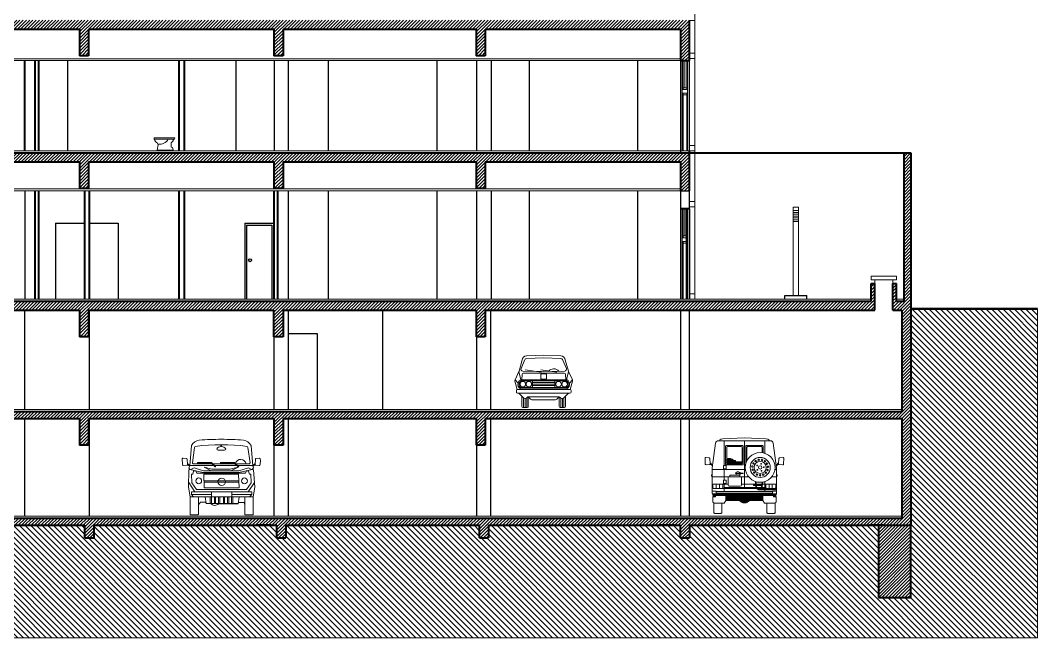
# Model space of a CAD drawing. Extents: x 1018 to 1352, y -109 to 184.
# Drawn here: x 1050.4 to 1078.51, y -106.26 to -89.2 of the extents above; entities that cross this region are included whole.
import ezdxf

# ---------------------------------------------------------------- set-up
doc = ezdxf.new("R2010")
doc.units = 0
doc.header["$LTSCALE"] = 0.5
doc.layers.get('0').update_dxf_attribs({"linetype": 'CONTINUOUS'})
doc.layers.get('Defpoints').update_dxf_attribs({"linetype": 'CONTINUOUS'})
for name, color, linetype, lineweight in [('Carpintería', 55, 'CONTINUOUS', 20), ('Detalles .05', 243, 'CONTINUOUS', 5), ('Detalles 01', 8, 'CONTINUOUS', 9), ('Equipamiento fijo', 31, 'CONTINUOUS', 13), ('Muros corte', 7, 'CONTINUOUS', 40), ('Muros vista', 253, 'CONTINUOUS', 25), ('Pisos', 252, 'CONTINUOUS', 18), ('Punta 01', 6, 'CONTINUOUS', 9), ('Punta 02', 11, 'CONTINUOUS', 20), ('Punta 05', 52, 'CONTINUOUS', 50), ('Tratamiento pisos', 251, 'CONTINUOUS', 9), ('Vehículos', 155, 'CONTINUOUS', 13), ('Vidrios', 147, 'CONTINUOUS', 13)]:
    doc.layers.add(name, color=color, linetype=linetype, lineweight=lineweight)
pattern_1 = [(45, (1205.456305, -121.36263), (-0.04490128, 0.04490128), [])]

# ---------------------------------------------------------------- blocks, each defined once
blk = doc.blocks.new('R12 frente')
for p, q in [((-0.473, 1.434), (0, 1.448)), ((0.473, 1.434), (0, 1.448)), ((-0.681, 1.009), (-0.596, 1.316)), ((-0.517, 1.328), (-0.626, 1.079)), ((0, 1.373), (-0.472, 1.359)), ((0, 1.373), (0.472, 1.359)), ((0.517, 1.328), (0.626, 1.079)), ((0.681, 1.009), (0.596, 1.316)), ((-0.792, 0.769), (-0.684, 0.999)), ((-0.684, 0.999), (-0.632, 0.77)), ((-0.599, 0.922), (-0.608, 0.772)), ((-0.581, 1.01), (0, 1.001)), ((-0.569, 0.95), (0.569, 0.95)), ((-0.07, 0.982), (-0.514, 1.04)), ((0.366, 0.982), (-0.078, 1.04)), ((-0.075, 0.911), (-0.075, 0.808)), ((0.055, 0.931), (-0.055, 0.931)), ((0.581, 1.01), (0, 1.001)), ((0.075, 0.911), (0.075, 0.808)), ((0.599, 0.922), (0.608, 0.772)), ((0.684, 0.999), (0.632, 0.77)), ((0.792, 0.769), (0.684, 0.999)), ((-0.73, 0.5), (-0.795, 0.734)), ((-0.792, 0.769), (-0.708, 0.68)), ((-0.708, 0.68), (-0.711, 0.634)), ((-0.711, 0.631), (-0.71, 0.616)), ((-0.678, 0.677), (-0.68, 0.618)), ((-0.608, 0.772), (0.608, 0.772)), ((-0.608, 0.742), (0.608, 0.742)), ((-0.31, 0.742), (-0.31, 0.552)), ((-0.31, 0.697), (0.31, 0.697)), ((-0.31, 0.652), (0.31, 0.652)), ((-0.31, 0.607), (0.31, 0.607)), ((-0.055, 0.788), (0.055, 0.788)), ((0.31, 0.742), (0.31, 0.552)), ((0.678, 0.677), (0.68, 0.618)), ((0.792, 0.769), (0.708, 0.68)), ((0.708, 0.68), (0.711, 0.634)), ((0.711, 0.631), (0.71, 0.616)), ((0.73, 0.5), (0.795, 0.734)), ((-0.756, 0.47), (-0.756, 0.43)), ((-0.726, 0.5), (0.726, 0.5)), ((-0.726, 0.4), (0.726, 0.4)), ((-0.688, 0.4), (-0.545, 0.264)), ((-0.611, 0.552), (0.611, 0.552)), ((-0.611, 0.522), (0.611, 0.522)), ((-0.605, 0.03), (-0.605, 0.322)), ((-0.477, 0.264), (-0.446, 0.291)), ((-0.426, 0.296), (0.426, 0.296)), ((-0.426, 0.296), (-0.362, 0.233)), ((-0.425, 0.03), (-0.425, 0.296)), ((0.426, 0.296), (0.362, 0.233)), ((0.425, 0.03), (0.425, 0.296)), ((0.688, 0.4), (0.545, 0.264)), ((0.605, 0.03), (0.605, 0.322)), ((0.756, 0.47), (0.756, 0.43)), ((-0.575, 0), (-0.455, 0)), ((-0.56, 0), (-0.56, 0.279)), ((-0.515, 0), (-0.515, 0.251)), ((-0.47, 0), (-0.47, 0.27)), ((-0.327, 0.218), (0.327, 0.218)), ((0.455, 0), (0.575, 0)), ((0.47, 0), (0.47, 0.27)), ((0.515, 0), (0.515, 0.251)), ((0.56, 0), (0.56, 0.279))]:
    blk.add_line(p, q)
for centre in [(-0.577, 0.647), (-0.41, 0.647), (0.41, 0.647), (0.577, 0.647)]:
    blk.add_circle(centre, 0.077)
for centre, radius, start, end in [((-0.466, 1.304), 0.13, 92.8174, 174.9436), ((0.466, 1.304), 0.13, 5.0564, 87.1826), ((-0.47, 1.309), 0.05, 91.6377, 157.7643), ((0.47, 1.309), 0.05, 22.2357, 88.3623), ((-0.729, 1.02), 0.05, 334.8135, 347.913), ((-0.58, 1.06), 0.05, 157.7643, 269.0526), ((-0.569, 0.92), 0.03, 90, 176.6166), ((-0.055, 0.911), 0.02, 90, 180), ((0.055, 0.911), 0.02, 0, 90), ((0.277, 0.892), 0.18, 39.6437, 142.2511), ((0.569, 0.92), 0.03, 3.3834, 90), ((0.58, 1.06), 0.05, 270.9474, 22.2357), ((0.729, 1.02), 0.05, 192.087, 205.1865), ((-0.747, 0.748), 0.05, 154.8135, 195.5143), ((-0.611, 0.622), 0.1, 183.5674, 270), ((-0.608, 0.672), 0.1, 90, 175.8599), ((-0.611, 0.622), 0.07, 183.5674, 270), ((-0.608, 0.672), 0.07, 90, 175.8599), ((-0.055, 0.808), 0.02, 180, 270), ((0.055, 0.808), 0.02, 270, 0), ((0.608, 0.672), 0.1, 4.1401, 90), ((0.608, 0.672), 0.07, 4.1401, 90), ((0.611, 0.622), 0.07, 270, 356.4326), ((0.611, 0.622), 0.1, 270, 356.4326), ((0.747, 0.748), 0.05, 344.4857, 25.1865), ((-0.726, 0.47), 0.03, 90, 180), ((-0.726, 0.43), 0.03, 180, 270), ((-0.426, 0.246), 0.05, 90, 147.246), ((-0.433, 0.276), 0.02, 90, 132.297), ((0.426, 0.246), 0.05, 32.754, 90), ((0.726, 0.47), 0.03, 0, 90), ((0.726, 0.43), 0.03, 270, 0), ((-0.575, 0.03), 0.03, 180, 270), ((-0.51, 0.301), 0.05, 226.5261, 327.246), ((-0.455, 0.03), 0.03, 270, 0), ((-0.327, 0.268), 0.05, 225.0311, 270), ((0.327, 0.268), 0.05, 270, 314.9689), ((0.455, 0.03), 0.03, 180, 270), ((0.51, 0.301), 0.05, 212.754, 313.4739), ((0.575, 0.03), 0.03, 270, 0)]:
    blk.add_arc(centre, radius, start, end)
blk = doc.blocks.new('*X118')
at = {"color": 0}
for p, q in [((0.341, 0.358), (0.475, 0.493)), ((0.341, 0.376), (0.457, 0.493)), ((0.341, 0.394), (0.44, 0.493)), ((0.341, 0.411), (0.422, 0.493)), ((0.341, 0.429), (0.404, 0.493)), ((0.341, 0.447), (0.387, 0.493)), ((0.341, 0.464), (0.369, 0.493)), ((0.341, 0.482), (0.351, 0.493)), ((0.356, 0.356), (0.493, 0.493)), ((0.374, 0.356), (0.51, 0.493)), ((0.392, 0.356), (0.528, 0.493)), ((0.409, 0.356), (0.546, 0.493)), ((0.427, 0.356), (0.563, 0.493)), ((0.445, 0.356), (0.581, 0.493)), ((0.462, 0.356), (0.599, 0.493)), ((0.48, 0.356), (0.616, 0.493)), ((0.498, 0.356), (0.634, 0.493)), ((0.515, 0.356), (0.652, 0.493)), ((0.533, 0.356), (0.669, 0.493)), ((0.551, 0.356), (0.687, 0.493)), ((0.568, 0.356), (0.705, 0.493)), ((0.586, 0.356), (0.722, 0.493)), ((0.604, 0.356), (0.74, 0.493)), ((0.621, 0.356), (0.758, 0.493)), ((0.639, 0.356), (0.775, 0.493)), ((0.657, 0.356), (0.793, 0.493)), ((0.675, 0.356), (0.811, 0.493)), ((0.692, 0.356), (0.829, 0.493)), ((0.71, 0.356), (0.846, 0.493)), ((0.719, 0.348), (0.864, 0.493)), ((0.728, 0.339), (0.882, 0.493)), ((0.737, 0.33), (0.899, 0.493)), ((0.746, 0.322), (0.917, 0.493)), ((0.757, 0.315), (0.935, 0.493)), ((0.768, 0.308), (0.952, 0.493)), ((0.779, 0.302), (0.97, 0.493)), ((0.792, 0.297), (0.988, 0.493)), ((0.805, 0.292), (1.005, 0.493)), ((0.819, 0.289), (1.023, 0.493)), ((0.835, 0.287), (1.041, 0.493)), ((0.852, 0.286), (1.058, 0.493)), ((0.871, 0.287), (1.076, 0.493)), ((0.892, 0.291), (1.094, 0.493)), ((0.919, 0.3), (1.111, 0.493)), ((0.993, 0.356), (1.129, 0.493)), ((1.01, 0.356), (1.147, 0.493)), ((1.028, 0.356), (1.164, 0.493)), ((1.046, 0.356), (1.182, 0.493)), ((1.063, 0.356), (1.2, 0.493)), ((1.081, 0.356), (1.217, 0.493)), ((1.099, 0.356), (1.235, 0.493)), ((1.116, 0.356), (1.253, 0.493)), ((1.134, 0.356), (1.27, 0.493)), ((1.152, 0.356), (1.288, 0.493)), ((1.169, 0.356), (1.306, 0.493)), ((1.187, 0.356), (1.323, 0.493)), ((1.205, 0.356), (1.341, 0.493)), ((1.223, 0.356), (1.359, 0.493)), ((1.24, 0.356), (1.361, 0.477)), ((1.258, 0.356), (1.361, 0.46)), ((1.276, 0.356), (1.361, 0.442)), ((1.293, 0.356), (1.361, 0.424)), ((1.311, 0.356), (1.361, 0.407)), ((1.329, 0.356), (1.361, 0.389)), ((1.346, 0.356), (1.361, 0.371))]:
    blk.add_line(p, q, dxfattribs=at)
blk = doc.blocks.new('*X119')
at = {"color": 0}
for p, q in [((0.361, 1.44), (0.435, 1.514)), ((0.361, 1.457), (0.417, 1.513)), ((0.361, 1.475), (0.398, 1.511)), ((0.361, 1.387), (0.434, 1.459)), ((0.361, 1.404), (0.416, 1.459)), ((0.361, 1.422), (0.399, 1.459)), ((0.362, 1.493), (0.375, 1.506)), ((0.365, 1.373), (0.452, 1.459)), ((0.375, 1.365), (0.507, 1.497)), ((0.392, 1.364), (0.519, 1.491)), ((0.41, 1.364), (0.53, 1.484)), ((0.422, 1.482), (0.452, 1.512)), ((0.428, 1.364), (0.54, 1.477)), ((0.437, 1.48), (0.467, 1.51)), ((0.445, 1.364), (0.55, 1.469)), ((0.448, 1.474), (0.481, 1.506)), ((0.457, 1.465), (0.494, 1.502)), ((0.463, 1.364), (0.56, 1.461)), ((0.481, 1.364), (0.576, 1.46)), ((0.498, 1.364), (0.593, 1.46)), ((0.516, 1.364), (0.61, 1.459)), ((0.534, 1.364), (0.61, 1.441)), ((0.551, 1.364), (0.61, 1.423)), ((0.569, 1.364), (0.625, 1.421)), ((0.587, 1.364), (0.643, 1.421)), ((0.604, 1.364), (0.661, 1.421)), ((0.622, 1.364), (0.678, 1.421)), ((0.64, 1.364), (0.696, 1.421)), ((0.657, 1.364), (0.714, 1.421)), ((0.675, 1.364), (0.731, 1.421)), ((0.693, 1.364), (0.749, 1.421)), ((0.71, 1.364), (0.767, 1.421)), ((0.728, 1.364), (0.785, 1.421)), ((0.746, 1.364), (0.786, 1.405)), ((0.763, 1.364), (0.786, 1.387))]:
    blk.add_line(p, q, dxfattribs=at)

msp = doc.modelspace()

# ---------------------------------------------------------------- hatches: boundary and pattern name
at = {"layer": 'Detalles 01', "ltscale": 0.02}
h = msp.add_hatch(dxfattribs=at)
h.set_pattern_fill('ANSI31', color=256, scale=0.02, style=0)
h.set_pattern_definition(pattern_1)
h.paths.add_polyline_path([(1052.29, -74.758), (1057.41, -74.758), (1057.41, -75.493), (1057.66, -75.493), (1057.66, -74.758), (1062.995, -74.758), (1062.995, -75.493), (1063.245, -75.493), (1063.245, -74.758), (1068.635, -74.758), (1068.635, -75.628), (1068.875, -75.628), (1068.875, -74.508), (1040.722, -74.508), (1040.722, -75.628), (1040.972, -75.628), (1040.972, -74.758), (1046.311, -74.758), (1046.311, -75.493), (1046.561, -75.493), (1046.561, -74.758), (1052.04, -74.758), (1052.04, -75.493), (1052.29, -75.493)])
h.paths.add_polyline_path([(1052.04, -79.163), (1052.29, -79.163), (1052.29, -78.428), (1057.41, -78.428), (1057.41, -79.163), (1057.66, -79.163), (1057.66, -78.428), (1062.995, -78.428), (1062.995, -79.163), (1063.245, -79.163), (1063.245, -78.428), (1068.635, -78.428), (1068.635, -79.298), (1068.875, -79.298), (1068.875, -78.178), (1040.722, -78.178), (1040.722, -79.298), (1040.972, -79.298), (1040.972, -78.428), (1046.311, -78.428), (1046.311, -79.163), (1046.561, -79.163), (1046.561, -78.428), (1052.04, -78.428)])
h.paths.add_polyline_path([(1052.29, -82.098), (1057.41, -82.098), (1057.41, -82.833), (1057.66, -82.833), (1057.66, -82.098), (1062.995, -82.098), (1062.995, -82.833), (1063.245, -82.833), (1063.245, -82.098), (1068.635, -82.098), (1068.635, -82.968), (1068.875, -82.968), (1068.875, -81.848), (1040.722, -81.848), (1040.722, -82.968), (1040.962, -82.968), (1040.962, -82.098), (1046.311, -82.098), (1046.311, -82.833), (1046.561, -82.833), (1046.561, -82.098), (1052.04, -82.098), (1052.04, -82.833), (1052.29, -82.833)])
h.paths.add_polyline_path([(1052.04, -86.503), (1052.29, -86.503), (1052.29, -85.768), (1057.41, -85.768), (1057.41, -86.503), (1057.66, -86.503), (1057.66, -85.768), (1062.995, -85.768), (1062.995, -86.503), (1063.245, -86.503), (1063.245, -85.768), (1068.635, -85.768), (1068.635, -86.638), (1068.875, -86.638), (1068.875, -85.518), (1035.285, -85.518), (1035.285, -86.638), (1035.525, -86.638), (1035.525, -85.768), (1046.311, -85.768), (1046.311, -86.503), (1046.561, -86.503), (1046.561, -85.768), (1052.04, -85.768)])
h.paths.add_polyline_path([(1052.29, -89.438), (1057.41, -89.438), (1057.41, -90.173), (1057.66, -90.173), (1057.66, -89.438), (1062.995, -89.438), (1062.995, -90.173), (1063.245, -90.173), (1063.245, -89.438), (1068.635, -89.438), (1068.635, -90.308), (1068.875, -90.308), (1068.875, -89.188), (1035.285, -89.188), (1035.285, -90.308), (1035.525, -90.308), (1035.525, -89.438), (1046.311, -89.438), (1046.311, -90.173), (1046.561, -90.173), (1046.561, -89.438), (1052.04, -89.438), (1052.04, -90.173), (1052.29, -90.173)])
h = msp.add_hatch(dxfattribs=at)
h.set_pattern_fill('ANSI31', color=256, scale=0.02, style=0)
h.set_pattern_definition(pattern_1)
h.paths.add_polyline_path([(1052.29, -93.108), (1057.41, -93.108), (1057.41, -93.843), (1057.66, -93.843), (1057.66, -93.108), (1062.995, -93.108), (1062.995, -93.843), (1063.245, -93.843), (1063.245, -93.108), (1068.635, -93.108), (1068.635, -93.908), (1068.875, -93.908), (1068.875, -92.858), (1033.085, -92.858), (1033.085, -93.108), (1035.285, -93.108), (1035.285, -93.908), (1035.525, -93.908), (1035.525, -93.108), (1046.311, -93.108), (1046.311, -93.843), (1046.561, -93.843), (1046.561, -93.108), (1052.04, -93.108), (1052.04, -93.843), (1052.29, -93.843)])
h = msp.add_hatch(dxfattribs=at)
h.set_pattern_fill('ANSI31', color=256, scale=0.02, style=0)
h.set_pattern_definition(pattern_1)
h.paths.add_polyline_path([(1074.005, -96.47), (1073.905, -96.47), (1073.905, -96.958), (1033.085, -96.958), (1033.085, -97.208), (1033.164, -97.208), (1033.164, -97.943), (1033.414, -97.943), (1033.414, -97.208), (1046.311, -97.208), (1046.311, -97.943), (1046.561, -97.943), (1046.561, -97.208), (1052.04, -97.208), (1052.04, -97.943), (1052.29, -97.943), (1052.29, -97.208), (1057.405, -97.208), (1057.405, -97.943), (1057.66, -97.943), (1057.66, -97.208), (1062.995, -97.208), (1062.995, -97.943), (1063.245, -97.943), (1063.245, -97.208), (1074.005, -97.208)])
h.paths.add_polyline_path([(1075.005, -97.158), (1075.005, -92.858), (1074.805, -92.858), (1074.805, -96.958), (1074.605, -96.958), (1074.605, -96.47), (1074.505, -96.47), (1074.505, -97.208), (1074.755, -97.208), (1074.755, -100.008), (1035.525, -100.008), (1035.525, -97.208), (1035.285, -97.208), (1035.285, -103.158), (1040.891, -103.158), (1040.891, -103.507), (1041.141, -103.507), (1041.141, -103.158), (1046.3, -103.158), (1046.3, -103.507), (1046.55, -103.507), (1046.55, -103.158), (1052.188, -103.158), (1052.188, -103.507), (1052.438, -103.507), (1052.438, -103.158), (1057.487, -103.158), (1057.487, -103.507), (1057.737, -103.507), (1057.737, -103.158), (1063.088, -103.158), (1063.088, -103.507), (1063.338, -103.507), (1063.338, -103.158), (1068.637, -103.158), (1068.637, -103.507), (1068.887, -103.507), (1068.887, -103.158), (1075.005, -103.158)])
h.paths.add_polyline_path([(1052.04, -100.943), (1052.29, -100.943), (1052.29, -100.208), (1057.41, -100.208), (1057.41, -100.943), (1057.66, -100.943), (1057.66, -100.208), (1063.005, -100.208), (1063.005, -100.943), (1063.245, -100.943), (1063.245, -100.208), (1074.755, -100.208), (1074.755, -102.958), (1035.525, -102.958), (1035.525, -100.208), (1046.311, -100.208), (1046.311, -100.943), (1046.561, -100.943), (1046.561, -100.208), (1052.04, -100.208)], flags=16)
h.paths.add_polyline_path([(1049.727, -102.922), (1049.475, -102.49), (1049.979, -102.49)], flags=0)
h.paths.add_polyline_path([(1035.842, -103.158), (1035.342, -103.158), (1035.342, -103.158), (1034.942, -103.158), (1034.942, -105.158), (1035.842, -105.158)])
h.paths.add_polyline_path([(1075.005, -103.158), (1074.261, -103.158), (1074.261, -103.158), (1074.105, -103.158), (1074.105, -105.158), (1075.005, -105.158)])
h.paths.add_polyline_path([(1049.428, -102.13), (1050.385, -102.13), (1050.385, -102.43), (1049.428, -102.43)], flags=8)
at = {"layer": 'Tratamiento pisos'}
h = msp.add_hatch(dxfattribs=at)
h.set_pattern_fill('ANSI31,_O', color=256, scale=0.035, angle=90)
h.set_pattern_definition([(135, (0, -6.09029), (-0.078577241, -0.078577241), [])])
h.paths.add_polyline_path([(1078.505, -106.265), (1078.505, -97.174), (1075.005, -97.174), (1075.005, -103.158), (1075.005, -105.158), (1074.105, -105.158), (1074.105, -103.158), (1073.861, -103.158), (1073.861, -103.158), (1068.887, -103.158), (1068.887, -103.507), (1068.637, -103.507), (1068.637, -103.158), (1068.471, -103.158), (1068.471, -103.158), (1068.071, -103.158), (1068.071, -103.158), (1063.338, -103.158), (1063.338, -103.507), (1063.088, -103.507), (1063.088, -103.158), (1057.737, -103.158), (1057.737, -103.507), (1057.487, -103.507), (1057.487, -103.158), (1057.332, -103.158), (1057.332, -103.158), (1056.932, -103.158), (1056.932, -103.158), (1052.438, -103.158), (1052.438, -103.507), (1052.188, -103.507), (1052.188, -103.158), (1046.55, -103.158), (1046.55, -103.507), (1046.3, -103.507), (1046.3, -103.158), (1041.141, -103.158), (1041.141, -103.507), (1040.891, -103.507), (1040.891, -103.158), (1035.842, -103.158), (1035.842, -105.158), (1034.942, -105.158), (1034.942, -103.158), (1035.285, -103.158), (1035.285, -97.208), (1033.414, -97.208), (1033.414, -97.943), (1033.164, -97.943), (1033.164, -97.208), (1033.085, -97.208), (1033.085, -97.158), (1028.164, -97.24), (1027.986, -97.848), (1027.486, -97.848), (1027.385, -97.358), (1027.285, -97.358), (1027.285, -97.158), (1027.085, -97.158), (1027.085, -97.357), (1022.367, -97.359), (1022.367, -106.265)])

# ---------------------------------------------------------------- linework, layer by layer
at = {"layer": 'Carpintería'}
for p, q in [((1069.032, -82.903), (1069.032, -96.903)), ((1069.032, -89.203), (1068.875, -89.203)), ((1068.875, -90.103), (1069.032, -90.103)), ((1068.71, -90.308), (1068.71, -91.108)), ((1068.76, -90.308), (1068.76, -91.058)), ((1068.81, -90.308), (1068.81, -91.108)), ((1068.882, -90.253), (1069.032, -90.253)), ((1068.685, -91.108), (1068.685, -91.208)), ((1068.835, -91.108), (1068.685, -91.108)), ((1068.835, -91.208), (1068.685, -91.208)), ((1068.81, -91.058), (1068.71, -91.058)), ((1068.71, -91.208), (1068.71, -92.808)), ((1068.81, -91.258), (1068.71, -91.258)), ((1068.81, -91.208), (1068.81, -92.808)), ((1068.835, -91.108), (1068.835, -91.208)), ((1069.032, -92.653), (1068.882, -92.653)), ((1069.032, -92.803), (1068.885, -92.803)), ((1068.71, -94.408), (1068.71, -95.208)), ((1068.76, -94.408), (1068.76, -95.158)), ((1068.81, -94.408), (1068.81, -95.208)), ((1068.875, -94.203), (1069.032, -94.203)), ((1068.882, -94.303), (1068.882, -96.803)), ((1068.882, -94.353), (1069.032, -94.353)), ((1068.685, -95.208), (1068.685, -95.308)), ((1068.835, -95.208), (1068.685, -95.208)), ((1068.81, -95.158), (1068.71, -95.158)), ((1068.835, -95.208), (1068.835, -95.308)), ((1068.835, -95.308), (1068.685, -95.308)), ((1068.71, -95.308), (1068.71, -96.908)), ((1068.81, -95.358), (1068.71, -95.358)), ((1068.81, -95.308), (1068.81, -96.908)), ((1069.032, -96.753), (1068.882, -96.753)), ((1069.032, -96.903), (1068.907, -96.903))]:
    msp.add_line(p, q, dxfattribs=at)
at = {"layer": 'Defpoints', "ltscale": 0.02}
msp.add_line((1068.635, -93.908), (1068.875, -93.908), dxfattribs=at)
at = {"layer": 'Detalles .05'}
for p, q in [((1068.685, -90.308), (1068.685, -91.108)), ((1068.835, -90.308), (1068.835, -91.108)), ((1068.685, -91.208), (1068.685, -92.808)), ((1068.835, -91.208), (1068.835, -92.808)), ((1068.685, -94.408), (1068.685, -95.208)), ((1068.835, -94.408), (1068.835, -95.208)), ((1068.685, -95.308), (1068.685, -96.908)), ((1068.835, -95.308), (1068.835, -96.908))]:
    msp.add_line(p, q, dxfattribs=at)
at = {"layer": 'Equipamiento fijo'}
for p, q in [((1054.668, -92.441), (1054.1, -92.441)), ((1054.102, -92.467), (1054.102, -92.441)), ((1054.668, -92.441), (1054.668, -92.441)), ((1054.668, -92.441), (1054.668, -92.458)), ((1054.646, -92.48), (1054.104, -92.48)), ((1054.207, -92.634), (1054.186, -92.782)), ((1054.571, -92.602), (1054.571, -92.701)), ((1054.571, -92.701), (1054.576, -92.701)), ((1054.621, -92.528), (1054.582, -92.572)), ((1054.626, -92.499), (1054.625, -92.52)), ((1054.635, -92.498), (1054.626, -92.499)), ((1054.65, -92.48), (1054.646, -92.49)), ((1054.629, -92.782), (1054.186, -92.782)), ((1054.62, -92.737), (1054.629, -92.782))]:
    msp.add_line(p, q, dxfattribs=at)
for centre, radius, start, end in [((1054.147, -92.467), 0.0448, 180, 204.8586), ((1054.369, -92.364), 0.29, 204.8586, 231.9188), ((1054.163, -92.627), 0.0448, 351.7589, 51.9188), ((1054.25, -92.34), 0.28, 260.9866, 329.4348), ((1054.616, -92.602), 0.0448, 138.4844, 180), ((1054.576, -92.746), 0.0448, 11.3173, 90), ((1054.611, -92.519), 0.0134, 318.4844, 354.802), ((1054.633, -92.484), 0.0134, 278.1248, 336.7876), ((1054.646, -92.458), 0.0224, 270, 0)]:
    msp.add_arc(centre, radius, start, end, dxfattribs=at)
at = {"layer": 'Muros corte', "ltscale": 0.02}
for p, q in [((1068.875, -89.188), (1068.875, -90.308)), ((1046.561, -89.438), (1052.04, -89.438)), ((1052.04, -89.438), (1052.04, -90.173)), ((1052.29, -89.438), (1052.29, -90.173)), ((1052.29, -89.438), (1057.41, -89.438)), ((1057.41, -89.438), (1057.41, -90.173)), ((1057.66, -89.438), (1057.66, -90.173)), ((1057.66, -89.438), (1062.995, -89.438)), ((1062.995, -89.438), (1062.995, -90.173)), ((1063.245, -89.438), (1063.245, -90.173)), ((1063.245, -89.438), (1068.635, -89.438)), ((1068.635, -89.438), (1068.635, -90.308)), ((1052.29, -90.173), (1052.04, -90.173)), ((1057.66, -90.173), (1057.41, -90.173)), ((1063.245, -90.173), (1062.995, -90.173)), ((1050.515, -90.308), (1050.515, -92.808)), ((1050.805, -90.308), (1050.805, -92.808)), ((1050.905, -90.308), (1050.905, -92.808)), ((1054.78, -90.308), (1054.78, -92.808)), ((1054.93, -90.308), (1054.93, -92.808)), ((1068.635, -90.308), (1068.875, -90.308)), ((1068.635, -90.308), (1068.875, -90.308)), ((1033.085, -92.858), (1068.875, -92.858)), ((1068.875, -92.808), (1068.875, -93.908)), ((1068.875, -92.858), (1075.005, -92.858)), ((1074.805, -92.858), (1074.805, -96.958)), ((1075.005, -92.858), (1075.005, -97.158)), ((1046.561, -93.108), (1052.04, -93.108)), ((1052.04, -93.108), (1052.04, -93.843)), ((1052.29, -93.108), (1052.29, -93.843)), ((1052.29, -93.108), (1057.41, -93.108)), ((1057.41, -93.108), (1057.41, -93.843)), ((1057.66, -93.108), (1057.66, -93.843)), ((1057.66, -93.108), (1062.995, -93.108)), ((1062.995, -93.108), (1062.995, -93.843)), ((1063.245, -93.108), (1063.245, -93.843)), ((1063.245, -93.108), (1068.635, -93.108)), ((1068.635, -93.108), (1068.635, -93.908)), ((1052.29, -93.843), (1052.04, -93.843)), ((1057.66, -93.843), (1057.41, -93.843)), ((1063.245, -93.843), (1062.995, -93.843)), ((1050.805, -93.908), (1050.805, -96.908)), ((1050.905, -93.908), (1050.905, -96.908)), ((1052.175, -93.908), (1052.175, -96.908)), ((1052.305, -93.908), (1052.305, -96.908)), ((1054.78, -93.908), (1054.78, -96.908)), ((1054.93, -93.908), (1054.93, -96.908)), ((1057.405, -93.908), (1057.405, -96.908)), ((1057.505, -93.908), (1057.505, -96.908)), ((1068.887, -94.404), (1068.647, -94.404)), ((1073.905, -96.958), (1073.905, -96.47)), ((1073.905, -96.47), (1074.005, -96.47)), ((1074.005, -97.208), (1074.005, -96.47)), ((1074.505, -97.208), (1074.505, -96.47)), ((1074.505, -96.47), (1074.605, -96.47)), ((1074.605, -96.958), (1074.605, -96.47)), ((1033.085, -96.958), (1073.905, -96.958)), ((1046.561, -97.208), (1052.04, -97.208)), ((1052.04, -97.208), (1052.04, -97.943)), ((1052.29, -97.208), (1052.29, -97.943)), ((1052.29, -97.208), (1057.405, -97.208)), ((1057.405, -97.943), (1057.405, -97.208)), ((1057.66, -97.208), (1057.66, -97.943)), ((1057.66, -97.208), (1062.995, -97.208)), ((1062.995, -97.208), (1062.995, -97.943)), ((1063.245, -97.208), (1063.245, -97.943)), ((1063.245, -97.208), (1074.005, -97.208)), ((1074.505, -97.208), (1074.755, -97.208)), ((1074.605, -96.958), (1074.805, -96.958)), ((1074.755, -97.208), (1074.755, -100.008)), ((1075.005, -97.158), (1075.005, -103.158)), ((1052.29, -97.943), (1052.04, -97.943)), ((1057.66, -97.943), (1057.405, -97.943)), ((1063.245, -97.943), (1062.995, -97.943)), ((1035.525, -100.008), (1074.755, -100.008)), ((1046.561, -100.208), (1052.04, -100.208)), ((1052.04, -100.208), (1052.04, -100.943)), ((1052.29, -100.208), (1052.29, -100.943)), ((1052.29, -100.208), (1057.41, -100.208)), ((1057.41, -100.208), (1057.41, -100.943)), ((1057.66, -100.208), (1057.66, -100.943)), ((1057.66, -100.208), (1063.005, -100.208)), ((1062.995, -100.208), (1062.995, -100.943)), ((1063.245, -100.208), (1063.245, -100.943)), ((1063.245, -100.208), (1074.755, -100.208)), ((1074.755, -100.208), (1074.755, -102.958)), ((1052.29, -100.943), (1052.04, -100.943)), ((1057.66, -100.943), (1057.41, -100.943)), ((1063.245, -100.943), (1062.995, -100.943)), ((1035.525, -102.958), (1074.755, -102.958)), ((1046.55, -103.158), (1052.188, -103.158)), ((1052.188, -103.507), (1052.188, -103.157)), ((1052.438, -103.157), (1052.438, -103.507)), ((1052.438, -103.158), (1057.487, -103.158)), ((1057.487, -103.507), (1057.487, -103.157)), ((1057.737, -103.157), (1057.737, -103.507)), ((1057.737, -103.158), (1063.088, -103.158)), ((1063.088, -103.507), (1063.088, -103.157)), ((1063.338, -103.157), (1063.338, -103.507)), ((1063.338, -103.158), (1068.637, -103.158)), ((1068.637, -103.507), (1068.637, -103.157)), ((1068.887, -103.157), (1068.887, -103.507)), ((1068.887, -103.158), (1075.005, -103.158)), ((1052.188, -103.507), (1052.438, -103.507)), ((1057.487, -103.507), (1057.737, -103.507)), ((1063.088, -103.507), (1063.338, -103.507)), ((1068.637, -103.507), (1068.887, -103.507))]:
    msp.add_line(p, q, dxfattribs=at)
at = {"layer": 'Muros corte'}
for p, q in [((1057.332, -103.158), (1056.932, -103.158)), ((1068.471, -103.158), (1068.071, -103.158)), ((1074.261, -103.158), (1073.861, -103.158)), ((1074.105, -103.158), (1074.105, -105.158)), ((1075.005, -105.158), (1075.005, -103.158)), ((1074.105, -105.158), (1075.005, -105.158))]:
    msp.add_line(p, q, dxfattribs=at)
at = {"layer": 'Muros vista', "ltscale": 0.02}
for p, q in [((1051.705, -90.308), (1051.705, -92.808)), ((1056.355, -90.308), (1056.355, -92.808)), ((1057.414, -90.308), (1057.414, -92.808)), ((1057.805, -90.308), (1057.805, -92.808)), ((1058.905, -90.308), (1058.905, -92.808)), ((1061.905, -90.308), (1061.905, -92.808)), ((1063.005, -90.308), (1063.005, -92.808)), ((1063.405, -90.308), (1063.405, -92.808)), ((1064.455, -90.308), (1064.455, -92.808)), ((1067.455, -90.308), (1067.455, -92.808)), ((1068.635, -90.258), (1068.635, -92.858)), ((1068.875, -90.308), (1068.875, -92.858)), ((1050.531, -93.908), (1050.531, -96.908)), ((1057.805, -93.908), (1057.805, -96.908)), ((1058.905, -93.908), (1058.905, -96.908)), ((1061.905, -93.908), (1061.905, -96.908)), ((1063.005, -93.908), (1063.005, -96.908)), ((1063.405, -93.908), (1063.405, -96.908)), ((1064.455, -93.908), (1064.455, -96.908)), ((1067.455, -93.908), (1067.455, -96.908)), ((1068.635, -93.908), (1068.635, -96.908)), ((1068.875, -93.908), (1068.875, -96.908)), ((1068.804, -96.904), (1068.804, -94.404)), ((1051.375, -94.808), (1051.375, -96.908)), ((1051.375, -94.808), (1052.175, -94.808)), ((1052.305, -94.808), (1053.105, -94.808)), ((1053.105, -94.808), (1053.105, -96.908)), ((1056.605, -94.808), (1056.605, -96.908)), ((1056.605, -94.808), (1057.405, -94.808)), ((1056.655, -94.858), (1056.655, -96.908)), ((1056.655, -94.858), (1057.355, -94.858)), ((1057.355, -94.858), (1057.355, -96.908)), ((1050.515, -97.208), (1050.515, -99.958)), ((1052.305, -97.208), (1052.305, -99.958)), ((1057.805, -97.208), (1057.805, -99.958)), ((1060.405, -97.208), (1060.405, -99.958)), ((1063.39, -97.208), (1063.39, -99.958)), ((1068.635, -97.208), (1068.635, -99.958)), ((1068.875, -97.208), (1068.875, -99.958)), ((1057.405, -97.943), (1057.405, -99.958)), ((1057.805, -97.858), (1058.605, -97.858)), ((1058.605, -97.858), (1058.605, -99.958)), ((1063.005, -97.943), (1063.005, -99.958)), ((1050.515, -100.208), (1050.515, -102.908)), ((1052.305, -100.208), (1052.305, -102.908)), ((1057.405, -100.208), (1057.405, -102.908)), ((1057.805, -100.208), (1057.805, -102.908)), ((1063.005, -100.208), (1063.005, -102.908)), ((1063.39, -100.208), (1063.39, -102.908)), ((1068.635, -100.208), (1068.635, -102.908)), ((1068.875, -100.208), (1068.875, -102.908))]:
    msp.add_line(p, q, dxfattribs=at)
at = {"layer": 'Muros vista'}
for p, q in [((1068.635, -90.308), (1068.635, -92.808)), ((1068.635, -94.408), (1068.635, -96.908)), ((1068.885, -94.408), (1068.885, -96.908)), ((1071.526, -96.807), (1072.126, -96.807)), ((1071.526, -96.907), (1071.526, -96.807)), ((1072.126, -96.907), (1072.126, -96.807))]:
    msp.add_line(p, q, dxfattribs=at)
at = {"layer": 'Muros vista', "ltscale": 0.02}
msp.add_circle((1056.752, -95.828), 0.0411, dxfattribs=at)
at = {"layer": 'Pisos', "ltscale": 0.02}
for p, q in [((1035.285, -92.808), (1068.635, -92.808)), ((1033.085, -96.908), (1073.905, -96.908)), ((1074.605, -96.908), (1074.805, -96.908)), ((1035.525, -99.958), (1074.755, -99.958)), ((1035.525, -102.908), (1074.755, -102.908))]:
    msp.add_line(p, q, dxfattribs=at)
at = {"layer": 'Punta 01'}
for p, q in [((1071.751, -94.457), (1071.901, -94.457)), ((1071.751, -94.507), (1071.901, -94.507)), ((1071.751, -94.557), (1071.901, -94.557)), ((1071.751, -94.607), (1071.901, -94.607)), ((1071.751, -94.657), (1071.901, -94.657)), ((1071.751, -94.707), (1071.901, -94.707)), ((1071.751, -94.757), (1071.901, -94.757))]:
    msp.add_line(p, q, dxfattribs=at)
at = {"layer": 'Punta 01', "ltscale": 0.02}
for p, q in [((1074.602, -96.273), (1073.904, -96.273)), ((1073.904, -96.368), (1073.904, -96.273)), ((1074.602, -96.368), (1073.904, -96.368)), ((1074.005, -96.47), (1074.005, -96.368)), ((1074.505, -96.47), (1074.505, -96.368)), ((1074.602, -96.368), (1074.602, -96.273))]:
    msp.add_line(p, q, dxfattribs=at)
at = {"layer": 'Punta 02', "ltscale": 0.02}
for p, q in [((1035.525, -90.258), (1068.635, -90.258)), ((1035.525, -90.308), (1068.635, -90.308)), ((1035.525, -93.858), (1068.635, -93.858)), ((1035.525, -93.908), (1068.635, -93.908))]:
    msp.add_line(p, q, dxfattribs=at)
at = {"layer": 'Punta 02'}
for p, q in [((1071.751, -96.807), (1071.751, -94.357)), ((1071.751, -94.357), (1071.901, -94.357)), ((1071.901, -96.807), (1071.901, -94.357))]:
    msp.add_line(p, q, dxfattribs=at)
at = {"layer": 'Punta 05'}
msp.add_line((1075.005, -97.174), (1078.505, -97.174), dxfattribs=at)
at = {"layer": 'Tratamiento pisos', "ltscale": 0.02}
for p, q in [((1068.635, -90.308), (1068.635, -92.808)), ((1068.635, -92.808), (1068.885, -92.808)), ((1068.635, -94.408), (1068.635, -96.908)), ((1068.885, -94.408), (1068.635, -94.408)), ((1068.635, -96.908), (1068.885, -96.908)), ((1078.505, -97.174), (1078.505, -106.265)), ((1078.505, -106.265), (1022.367, -106.265))]:
    msp.add_line(p, q, dxfattribs=at)
at = {"layer": 'Vehículos'}
for p, q in [((1069.714, -100.821), (1070.404, -100.825)), ((1070.404, -100.825), (1071.094, -100.821)), ((1070.404, -100.825), (1070.404, -102.115)), ((1055.16, -101.426), (1055.217, -101.002)), ((1055.883, -101.076), (1055.954, -101.076)), ((1055.946, -100.98), (1055.946, -100.93)), ((1056.024, -101.076), (1055.954, -101.076)), ((1055.962, -100.98), (1055.962, -100.93)), ((1056.748, -101.426), (1056.691, -101.002)), ((1069.915, -101.322), (1069.916, -101.002)), ((1069.936, -100.982), (1070.319, -100.982)), ((1070.339, -101.002), (1070.339, -101.403)), ((1054.878, -101.319), (1054.883, -101.481)), ((1054.992, -101.306), (1054.899, -101.299)), ((1055.021, -101.475), (1055.011, -101.325)), ((1055.682, -101.424), (1055.295, -101.424)), ((1055.295, -101.424), (1055.295, -101.451)), ((1055.793, -101.528), (1055.682, -101.424)), ((1056.322, -101.424), (1055.935, -101.424)), ((1055.935, -101.424), (1055.935, -101.451)), ((1056.433, -101.528), (1056.322, -101.424)), ((1056.887, -101.475), (1056.897, -101.325)), ((1056.915, -101.306), (1057.008, -101.299)), ((1057.039, -101.355), (1057.025, -101.481)), ((1069.318, -101.303), (1069.323, -101.465)), ((1069.433, -101.291), (1069.34, -101.283)), ((1069.462, -101.46), (1069.451, -101.309)), ((1069.524, -101.493), (1069.46, -101.432)), ((1069.915, -101.44), (1069.915, -101.322)), ((1070.339, -101.403), (1070.339, -101.44)), ((1071.287, -101.493), (1071.351, -101.432)), ((1071.349, -101.46), (1071.36, -101.309)), ((1071.378, -101.291), (1071.471, -101.283)), ((1071.493, -101.303), (1071.488, -101.465)), ((1054.904, -101.5), (1055.002, -101.497)), ((1055.083, -101.509), (1055.019, -101.447)), ((1055.02, -101.475), (1055.076, -101.524)), ((1055.089, -101.614), (1055.455, -101.701)), ((1055.111, -101.619), (1055.201, -101.564)), ((1055.191, -101.661), (1055.166, -101.742)), ((1055.189, -101.46), (1055.693, -101.46)), ((1055.25, -101.647), (1055.191, -101.661)), ((1055.201, -101.564), (1055.462, -101.651)), ((1055.28, -101.713), (1055.25, -101.647)), ((1055.949, -101.713), (1055.28, -101.713)), ((1055.295, -101.451), (1055.683, -101.451)), ((1055.455, -101.701), (1055.949, -101.701)), ((1055.462, -101.651), (1055.677, -101.651)), ((1055.677, -101.651), (1055.483, -101.549)), ((1055.483, -101.549), (1055.697, -101.601)), ((1055.677, -101.651), (1056.222, -101.651)), ((1055.683, -101.451), (1055.784, -101.543)), ((1055.697, -101.601), (1055.949, -101.601)), ((1055.72, -101.46), (1056.333, -101.46)), ((1055.935, -101.451), (1056.323, -101.451)), ((1056.202, -101.601), (1055.949, -101.601)), ((1056.443, -101.701), (1055.949, -101.701)), ((1055.949, -101.713), (1056.619, -101.713)), ((1056.425, -101.549), (1056.202, -101.601)), ((1056.222, -101.651), (1056.425, -101.549)), ((1056.437, -101.651), (1056.222, -101.651)), ((1056.323, -101.451), (1056.424, -101.543)), ((1056.36, -101.46), (1056.718, -101.46)), ((1056.707, -101.564), (1056.437, -101.651)), ((1056.81, -101.614), (1056.443, -101.701)), ((1056.619, -101.713), (1056.649, -101.647)), ((1056.649, -101.647), (1056.708, -101.661)), ((1056.788, -101.619), (1056.707, -101.564)), ((1056.708, -101.661), (1056.733, -101.742)), ((1056.824, -101.509), (1056.888, -101.447)), ((1056.888, -101.475), (1056.831, -101.524)), ((1057.004, -101.5), (1056.906, -101.497)), ((1069.344, -101.485), (1069.442, -101.481)), ((1069.46, -101.46), (1069.521, -101.512)), ((1069.825, -101.507), (1069.898, -101.507)), ((1069.825, -101.595), (1069.825, -101.507)), ((1069.898, -101.595), (1069.825, -101.595)), ((1069.898, -101.507), (1069.898, -101.595)), ((1070.319, -101.46), (1069.935, -101.46)), ((1071.351, -101.46), (1071.29, -101.512)), ((1071.467, -101.485), (1071.368, -101.481)), ((1055.225, -102.229), (1055.055, -101.977)), ((1055.166, -101.742), (1055.129, -101.742)), ((1055.129, -101.742), (1055.143, -101.987)), ((1055.143, -101.987), (1055.271, -102.166)), ((1055.469, -101.742), (1055.949, -101.742)), ((1056.43, -101.742), (1055.949, -101.742)), ((1056.783, -101.987), (1056.655, -102.166)), ((1056.7, -102.229), (1056.87, -101.977)), ((1056.733, -101.742), (1056.769, -101.742)), ((1056.769, -101.742), (1056.783, -101.987)), ((1069.825, -102.002), (1069.825, -101.914)), ((1069.825, -101.914), (1069.898, -101.914)), ((1069.898, -102.002), (1069.825, -102.002)), ((1069.898, -101.914), (1069.898, -102.002)), ((1069.958, -102.046), (1069.958, -101.843)), ((1069.988, -101.813), (1070.292, -101.813)), ((1070, -101.771), (1070.28, -101.771)), ((1070, -101.813), (1070, -101.771)), ((1070.28, -101.771), (1070.28, -101.813)), ((1070.322, -101.843), (1070.322, -102.046)), ((1070.711, -102.013), (1070.713, -101.949)), ((1070.729, -102.015), (1070.732, -101.954)), ((1055.681, -102.229), (1055.129, -102.229)), ((1055.129, -102.229), (1055.129, -102.302)), ((1055.271, -102.166), (1055.963, -102.166)), ((1055.681, -102.229), (1056.245, -102.229)), ((1055.681, -102.366), (1055.681, -102.229)), ((1056.655, -102.166), (1055.963, -102.166)), ((1056.245, -102.229), (1056.797, -102.229)), ((1056.245, -102.366), (1056.245, -102.229)), ((1056.797, -102.229), (1056.797, -102.302)), ((1069.555, -102.017), (1069.513, -102.017)), ((1069.513, -102.214), (1069.626, -102.214)), ((1069.626, -102.287), (1069.513, -102.287)), ((1069.52, -102.292), (1069.525, -102.287)), ((1069.525, -102.304), (1069.542, -102.287)), ((1069.531, -102.317), (1069.56, -102.287)), ((1069.533, -102.368), (1069.613, -102.287)), ((1069.535, -102.037), (1069.535, -102.121)), ((1069.536, -102.329), (1069.578, -102.287)), ((1069.538, -102.345), (1069.595, -102.287)), ((1069.55, -102.368), (1069.646, -102.272)), ((1069.555, -102.017), (1069.788, -102.017)), ((1069.555, -102.141), (1069.788, -102.141)), ((1069.568, -102.368), (1069.664, -102.272)), ((1069.621, -102.017), (1069.621, -102.141)), ((1069.622, -102.332), (1069.682, -102.272)), ((1069.626, -102.214), (1069.626, -102.272)), ((1069.626, -102.272), (1069.626, -102.287)), ((1069.626, -102.275), (1069.628, -102.272)), ((1069.639, -102.332), (1069.699, -102.272)), ((1069.657, -102.332), (1069.717, -102.272)), ((1069.675, -102.332), (1069.735, -102.272)), ((1069.692, -102.332), (1069.752, -102.272)), ((1069.71, -102.332), (1069.77, -102.272)), ((1069.716, -102.017), (1069.716, -102.141)), ((1069.728, -102.332), (1069.788, -102.272)), ((1069.745, -102.332), (1069.805, -102.272)), ((1069.763, -102.332), (1069.823, -102.272)), ((1069.781, -102.332), (1069.841, -102.272)), ((1070.749, -102.141), (1069.788, -102.141)), ((1069.798, -102.332), (1069.858, -102.272)), ((1069.808, -102.121), (1069.808, -102.037)), ((1069.816, -102.332), (1069.876, -102.272)), ((1069.834, -102.332), (1069.894, -102.272)), ((1069.843, -102.115), (1070.728, -102.115)), ((1069.851, -102.332), (1069.911, -102.272)), ((1069.869, -102.332), (1069.929, -102.272)), ((1069.887, -102.332), (1069.947, -102.272)), ((1069.904, -102.332), (1069.964, -102.272)), ((1069.922, -102.332), (1069.982, -102.272)), ((1069.94, -102.332), (1070, -102.272)), ((1069.957, -102.332), (1070.017, -102.272)), ((1069.975, -102.332), (1070.035, -102.272)), ((1070.292, -102.076), (1069.988, -102.076)), ((1069.993, -102.332), (1070.053, -102.272)), ((1070.011, -102.332), (1070.07, -102.272)), ((1070.028, -102.332), (1070.088, -102.272)), ((1070.046, -102.332), (1070.106, -102.272)), ((1070.064, -102.332), (1070.123, -102.272)), ((1070.081, -102.332), (1070.141, -102.272)), ((1070.099, -102.332), (1070.159, -102.272)), ((1070.117, -102.332), (1070.176, -102.272)), ((1070.134, -102.332), (1070.194, -102.272)), ((1070.152, -102.332), (1070.212, -102.272)), ((1070.17, -102.332), (1070.23, -102.272)), ((1070.187, -102.332), (1070.247, -102.272)), ((1070.205, -102.332), (1070.265, -102.272)), ((1070.223, -102.332), (1070.283, -102.272)), ((1070.24, -102.332), (1070.3, -102.272)), ((1070.258, -102.332), (1070.318, -102.272)), ((1070.276, -102.332), (1070.336, -102.272)), ((1070.293, -102.332), (1070.353, -102.272)), ((1070.311, -102.332), (1070.371, -102.272)), ((1070.329, -102.332), (1070.389, -102.272)), ((1070.346, -102.332), (1070.406, -102.272)), ((1070.364, -102.332), (1070.424, -102.272)), ((1070.382, -102.332), (1070.442, -102.272)), ((1070.399, -102.332), (1070.459, -102.272)), ((1070.417, -102.332), (1070.477, -102.272)), ((1070.435, -102.332), (1070.495, -102.272)), ((1070.452, -102.332), (1070.512, -102.272)), ((1070.47, -102.332), (1070.53, -102.272)), ((1070.488, -102.332), (1070.548, -102.272)), ((1070.506, -102.332), (1070.565, -102.272)), ((1070.523, -102.332), (1070.583, -102.272)), ((1070.541, -102.332), (1070.601, -102.272)), ((1070.559, -102.332), (1070.618, -102.272)), ((1070.576, -102.332), (1070.636, -102.272)), ((1070.594, -102.332), (1070.654, -102.272)), ((1070.612, -102.332), (1070.671, -102.272)), ((1070.629, -102.332), (1070.689, -102.272)), ((1070.647, -102.332), (1070.707, -102.272)), ((1070.657, -102.034), (1070.657, -102.053)), ((1070.665, -102.332), (1070.724, -102.272)), ((1070.682, -102.332), (1070.742, -102.272)), ((1070.7, -102.332), (1070.76, -102.272)), ((1070.718, -102.332), (1070.778, -102.272)), ((1070.735, -102.332), (1070.795, -102.272)), ((1070.751, -102.115), (1070.872, -102.115)), ((1070.753, -102.332), (1070.813, -102.272)), ((1070.771, -102.332), (1070.831, -102.272)), ((1071.02, -102.141), (1070.777, -102.141)), ((1070.788, -102.332), (1070.848, -102.272)), ((1071.295, -102.173), (1070.798, -102.173)), ((1071.295, -102.155), (1070.802, -102.155)), ((1070.806, -102.332), (1070.866, -102.272)), ((1070.824, -102.332), (1070.884, -102.272)), ((1070.841, -102.332), (1070.901, -102.272)), ((1070.859, -102.332), (1070.919, -102.272)), ((1070.877, -102.332), (1070.937, -102.272)), ((1070.891, -102.115), (1070.965, -102.115)), ((1070.894, -102.332), (1070.954, -102.272)), ((1070.912, -102.332), (1070.972, -102.272)), ((1070.93, -102.332), (1070.99, -102.272)), ((1070.947, -102.332), (1071.007, -102.272)), ((1070.965, -102.332), (1071.025, -102.272)), ((1070.983, -102.332), (1071.043, -102.272)), ((1071, -102.121), (1071, -102.037)), ((1071, -102.332), (1071.06, -102.272)), ((1071.018, -102.332), (1071.078, -102.272)), ((1071.254, -102.017), (1071.02, -102.017)), ((1071.254, -102.141), (1071.02, -102.141)), ((1071.036, -102.332), (1071.096, -102.272)), ((1071.054, -102.332), (1071.113, -102.272)), ((1071.071, -102.332), (1071.131, -102.272)), ((1071.089, -102.332), (1071.149, -102.272)), ((1071.093, -102.017), (1071.093, -102.141)), ((1071.107, -102.332), (1071.166, -102.272)), ((1071.124, -102.332), (1071.183, -102.273)), ((1071.142, -102.332), (1071.186, -102.287)), ((1071.16, -102.332), (1071.204, -102.287)), ((1071.175, -102.017), (1071.175, -102.141)), ((1071.177, -102.332), (1071.222, -102.287)), ((1071.295, -102.214), (1071.183, -102.214)), ((1071.183, -102.214), (1071.183, -102.272)), ((1071.183, -102.272), (1071.183, -102.287)), ((1071.183, -102.287), (1071.295, -102.287)), ((1071.195, -102.332), (1071.239, -102.287)), ((1071.204, -102.34), (1071.257, -102.287)), ((1071.254, -102.017), (1071.295, -102.017)), ((1071.274, -102.037), (1071.274, -102.121)), ((1055.093, -102.373), (1056.835, -102.373)), ((1055.129, -102.302), (1055.189, -102.366)), ((1055.129, -102.302), (1055.681, -102.302)), ((1055.189, -102.366), (1055.681, -102.366)), ((1055.534, -102.557), (1055.664, -102.557)), ((1055.652, -102.373), (1055.652, -102.557)), ((1055.681, -102.366), (1056.245, -102.366)), ((1055.686, -102.373), (1055.686, -102.557)), ((1055.764, -102.373), (1055.764, -102.557)), ((1055.798, -102.373), (1055.798, -102.557)), ((1055.88, -102.373), (1055.88, -102.558)), ((1055.914, -102.373), (1055.914, -102.558)), ((1056.012, -102.373), (1056.012, -102.558)), ((1056.046, -102.373), (1056.046, -102.558)), ((1056.128, -102.373), (1056.128, -102.557)), ((1056.162, -102.373), (1056.162, -102.557)), ((1056.24, -102.373), (1056.24, -102.557)), ((1056.797, -102.302), (1056.245, -102.302)), ((1056.737, -102.366), (1056.245, -102.366)), ((1056.274, -102.373), (1056.274, -102.557)), ((1056.797, -102.302), (1056.737, -102.366)), ((1069.604, -102.368), (1069.53, -102.368)), ((1069.531, -102.369), (1069.532, -102.368)), ((1069.784, -102.55), (1069.556, -102.55)), ((1069.585, -102.368), (1069.604, -102.349)), ((1069.603, -102.368), (1069.604, -102.367)), ((1069.894, -102.332), (1069.604, -102.332)), ((1069.604, -102.332), (1069.604, -102.368)), ((1069.894, -102.332), (1070.915, -102.332)), ((1069.894, -102.468), (1069.894, -102.332)), ((1070.915, -102.468), (1070.915, -102.332)), ((1070.915, -102.332), (1071.204, -102.332)), ((1071.024, -102.55), (1071.253, -102.55)), ((1071.204, -102.332), (1071.204, -102.368)), ((1071.204, -102.368), (1071.279, -102.368)), ((1071.212, -102.368), (1071.289, -102.291)), ((1071.229, -102.368), (1071.275, -102.322)), ((1071.247, -102.368), (1071.271, -102.345)), ((1071.265, -102.368), (1071.274, -102.358))]:
    msp.add_line(p, q, dxfattribs=at)
for points in [[(1055.881, -102.564), (1056.419, -102.564), (1056.434, -102.524), (1056.587, -102.524), (1056.606, -102.587), (1056.606, -102.851, 0.414214), (1056.626, -102.871), (1056.815, -102.871, 0.414214), (1056.835, -102.851), (1056.835, -102.373), (1056.879, -102.1), (1056.846, -101.625), (1056.812, -101.614), (1056.849, -101.564), (1056.824, -101.509), (1056.777, -100.949, 0.248273), (1056.564, -100.804, 0.017317), (1055.954, -100.779, 0.018859), (1055.346, -100.804, 0.248273), (1055.134, -100.949), (1055.086, -101.509), (1055.061, -101.564), (1055.089, -101.614), (1055.055, -101.625), (1055.05, -102.1), (1055.093, -102.373), (1055.093, -102.851, 0.414214), (1055.113, -102.871), (1055.302, -102.871, 0.414214), (1055.322, -102.851), (1055.322, -102.587), (1055.378, -102.515), (1055.518, -102.515), (1055.534, -102.557), (1056.421, -102.558)], [(1055.831, -101.039, -0.216214), (1055.946, -100.98, -1.192684)], [(1055.962, -100.98, -0.216214), (1056.077, -101.039, -1.192684)], [(1070.902, -100.953), (1070.461, -100.953, 0.414214), (1070.441, -100.973), (1070.441, -101.466, 0.414214)], [(1070.873, -100.982), (1070.489, -100.982, 0.414214), (1070.469, -101.002), (1070.469, -101.383, 0.414214)], [(1070.893, -101.151), (1070.893, -101.002, 0.413471), (1070.873, -100.982)], [(1070.922, -101.156), (1070.922, -100.973, 0.413471), (1070.902, -100.953)], [(1070.339, -101.403), (1070.163, -101.403), (1070.163, -101.365), (1070.113, -101.364, 0.28659), (1069.915, -101.322, -1.758112)], [(1070.013, -101.365), (1069.938, -101.365, -0.610366), (1070.013, -101.365, -0.241954)], [(1070.155, -101.715, -0.603238), (1070.293, -101.715, -2.228773)], [(1070.155, -101.715, 0.656282), (1070.298, -101.726, -3.989419)], [(1056.606, -102.373), (1056.606, -102.587, 0.414214)]]:
    msp.add_lwpolyline(points, format="xyb", dxfattribs=at)
for points in [[(1069.513, -102.276), (1069.513, -101.57), (1069.608, -100.89, -0.375674), (1069.688, -100.821), (1069.714, -100.821), (1069.729, -100.795), (1069.757, -100.774), (1069.811, -100.763), (1070.404, -100.74), (1070.997, -100.763), (1071.052, -100.774), (1071.079, -100.795), (1071.094, -100.821), (1071.121, -100.821, -0.375674), (1071.2, -100.89), (1071.295, -101.57), (1071.295, -102.276), (1071.269, -102.338), (1071.279, -102.374), (1071.279, -102.514), (1071.253, -102.539), (1071.253, -102.798, -0.414214), (1071.223, -102.828), (1071.054, -102.828, -0.414214), (1071.024, -102.798), (1071.024, -102.55), (1070.96, -102.55), (1070.915, -102.468), (1070.687, -102.468), (1070.542, -102.468, -0.508034), (1070.266, -102.468), (1070.121, -102.468), (1069.894, -102.468), (1069.849, -102.55), (1069.784, -102.55), (1069.784, -102.798, -0.414214), (1069.754, -102.828), (1069.586, -102.828, -0.414214), (1069.556, -102.798), (1069.556, -102.539), (1069.53, -102.514), (1069.53, -102.374), (1069.54, -102.338)], [(1069.907, -100.953), (1070.348, -100.953, -0.414214), (1070.368, -100.973), (1070.368, -101.469, -0.414214), (1070.348, -101.489), (1069.906, -101.489, -0.414956), (1069.886, -101.469), (1069.887, -100.973, -0.413471)]]:
    msp.add_lwpolyline(points, format="xyb", close=True, dxfattribs=at)
for points in [[(1069.843, -100.822), (1069.843, -101.507)], [(1070.965, -100.822), (1070.965, -101.167)], [(1055.086, -101.503), (1055.74, -101.503)], [(1055.766, -101.503), (1056.38, -101.503)], [(1056.406, -101.503), (1056.824, -101.503)], [(1069.513, -101.616), (1070.434, -101.616)], [(1069.843, -101.595), (1069.843, -101.914)], [(1070.155, -101.715), (1070.375, -101.715), (1070.375, -101.726), (1070.161, -101.726)], [(1071.247, -101.616), (1071.295, -101.616)], [(1055.469, -101.742), (1055.482, -102.12), (1055.963, -102.12)], [(1055.482, -101.931), (1056.444, -101.931)], [(1055.482, -101.968), (1056.444, -101.968)], [(1056.43, -101.742), (1056.444, -102.12), (1055.963, -102.12)], [(1069.513, -101.762), (1069.496, -101.762), (1069.496, -101.798), (1069.513, -101.798)], [(1069.513, -101.813), (1069.988, -101.813)], [(1069.843, -102.002), (1069.843, -102.222)], [(1070.292, -101.813), (1070.518, -101.813)], [(1070.892, -101.966), (1070.869, -102.139)], [(1070.911, -101.963), (1070.887, -102.142)], [(1070.965, -101.95), (1070.965, -102.155)], [(1071.163, -101.813), (1071.295, -101.813)], [(1071.295, -101.762), (1071.312, -101.762), (1071.312, -101.798), (1071.295, -101.798)], [(1069.626, -102.222), (1071.183, -102.222)], [(1069.626, -102.272), (1071.183, -102.272)], [(1069.788, -102.017), (1069.958, -102.017)], [(1070.322, -102.017), (1071.02, -102.017)], [(1070.657, -102.034), (1070.883, -102.034)], [(1070.657, -102.053), (1070.88, -102.053)], [(1070.965, -102.173), (1070.965, -102.222)], [(1055.322, -102.587), (1055.322, -102.373)], [(1055.505, -102.373), (1055.534, -102.557)], [(1056.448, -102.38), (1056.419, -102.564)]]:
    msp.add_lwpolyline(points, dxfattribs=at)
for centre, radius in [((1070.841, -101.558), 0.411), ((1070.841, -101.558), 0.277), ((1070.655, -101.447), 0.0206), ((1070.841, -101.558), 0.166), ((1070.716, -101.382), 0.0206), ((1070.799, -101.346), 0.0206), ((1070.889, -101.348), 0.0206), ((1070.97, -101.386), 0.0206), ((1071.029, -101.453), 0.0206), ((1070.626, -101.532), 0.0206), ((1070.634, -101.622), 0.0206), ((1070.678, -101.7), 0.0206), ((1070.754, -101.505), 0.0104), ((1070.763, -101.624), 0.0104), ((1070.841, -101.558), 0.0467), ((1070.865, -101.46), 0.0104), ((1070.879, -101.652), 0.0104), ((1070.942, -101.551), 0.0104), ((1070.999, -101.705), 0.0206), ((1071.045, -101.628), 0.0206), ((1071.056, -101.539), 0.0206), ((1055.332, -101.929), 0.0806), ((1055.966, -101.955), 0.104), ((1056.594, -101.929), 0.0806), ((1070.75, -101.754), 0.0206), ((1070.837, -101.774), 0.0206), ((1070.926, -101.757), 0.0206)]:
    msp.add_circle(centre, radius, dxfattribs=at)
for centre, radius, start, end in [((1055.246, -101.006), 0.03, 97.3311, 172.3482), ((1055.954, -106.504), 5.574, 82.6689, 97.3311), ((1055.873, -101.036), 0.0422, 184.5766, 284.1312), ((1056.035, -101.036), 0.0422, 255.8688, 355.4234), ((1056.661, -101.006), 0.03, 7.6518, 82.6689), ((1069.936, -101.002), 0.02, 90, 179.8547), ((1070.319, -101.002), 0.02, 0, 90), ((1054.898, -101.319), 0.02, 85.2187, 181.7883), ((1054.991, -101.326), 0.02, 3.9897, 85.2187), ((1055.189, -101.43), 0.03, 172.3482, 270), ((1056.491, -101.482), 0.148, 8.754, 166.3234), ((1056.718, -101.43), 0.03, 270, 7.6518), ((1056.917, -101.326), 0.02, 94.7813, 176.0103), ((1056.958, -101.362), 0.0809, 5.0706, 52.0037), ((1069.338, -101.303), 0.02, 85.2187, 181.7883), ((1069.431, -101.311), 0.02, 3.9897, 85.2187), ((1069.935, -101.44), 0.02, 179.8547, 270), ((1070.319, -101.44), 0.02, 270, 0), ((1071.38, -101.311), 0.02, 94.7813, 176.0103), ((1071.473, -101.303), 0.02, 358.2117, 94.7813), ((1054.903, -101.481), 0.02, 181.7883, 272.2483), ((1055.001, -101.477), 0.02, 272.2483, 3.9897), ((1055.788, -101.535), 0.00861, 241.9249, 53.9896), ((1056.428, -101.535), 0.00861, 241.9249, 53.9896), ((1056.906, -101.477), 0.02, 176.0103, 267.7517), ((1057.005, -101.481), 0.02, 267.7517, 358.2117), ((1069.343, -101.465), 0.02, 181.7883, 272.2483), ((1069.442, -101.461), 0.02, 272.2483, 3.9897), ((1071.369, -101.461), 0.02, 176.0103, 267.7517), ((1071.468, -101.465), 0.02, 267.7517, 358.2117), ((1069.988, -101.843), 0.03, 90, 180), ((1070.292, -101.843), 0.03, 0, 90), ((1069.555, -102.037), 0.02, 90, 180), ((1069.555, -102.121), 0.02, 180, 270), ((1069.788, -102.037), 0.02, 0, 90), ((1069.788, -102.121), 0.02, 270, 0), ((1069.988, -102.046), 0.03, 180, 270), ((1070.292, -102.046), 0.03, 270, 0), ((1070.849, -102.042), 0.141, 168.143, 176.8917), ((1070.849, -102.042), 0.141, 184.4277, 249.067), ((1070.849, -102.042), 0.122, 167.4312, 176.4208), ((1070.849, -102.042), 0.122, 185.0993, 247.5199), ((1071.02, -102.037), 0.02, 90, 180), ((1071.02, -102.121), 0.02, 180, 270), ((1071.254, -102.037), 0.02, 0, 90), ((1071.254, -102.121), 0.02, 270, 0), ((1055.775, -102.454), 0.152, 222.6533, 313.7886)]:
    msp.add_arc(centre, radius, start, end, dxfattribs=at)

# ---------------------------------------------------------------- block references
for name in ['*X119', '*X118']:
    msp.add_blockref(name, (1069.553, -102.824), dxfattribs=at)
at = {"layer": 'Vidrios'}
msp.add_blockref('R12 frente', (1064.861, -99.903), dxfattribs=at)

doc.saveas('drawing.dxf')
